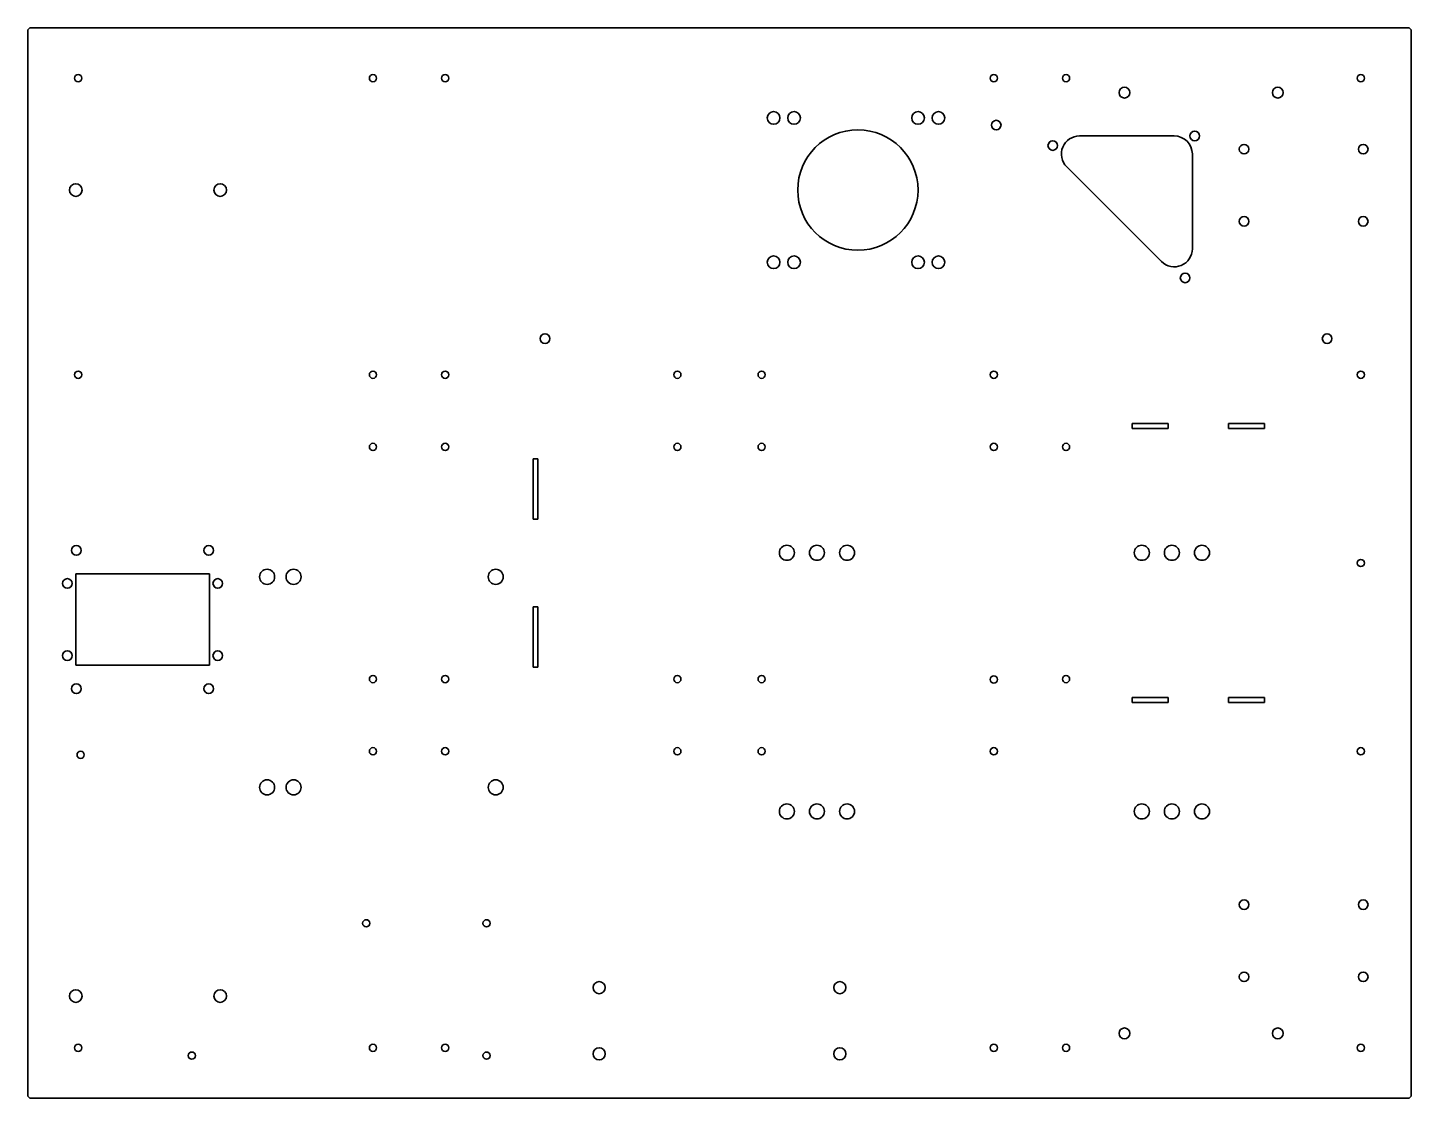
# Model space of a CAD drawing. Header units: inches. Extents: x 0 to 1150, y 0 to 890.
import ezdxf

# ---------------------------------------------------------------- set-up
doc = ezdxf.new("R2010")
doc.units = ezdxf.units.IN
doc.header["$MEASUREMENT"] = 0
doc.layers.add('SIMUMAK Visible (ISO)', color=7, linetype='Continuous', lineweight=35)

# ---------------------------------------------------------------- blocks, each defined once
blk = doc.blocks.new('GLD-SMT-04-CME03')
at = {"layer": 'SIMUMAK Visible (ISO)'}
for p, q in [((0, 3), (0, 887)), ((3, 890), (1147, 890)), ((1150, 887), (1150, 3)), ((874.2, 800), (953, 800)), ((968, 785), (968, 706.2)), ((942.4, 695.6), (863.6, 774.4)), ((918, 561), (948, 561)), ((918, 556.9), (918, 561)), ((948, 556.9), (918, 556.9)), ((948, 561), (948, 556.9)), ((998, 561), (1028, 561)), ((998, 556.9), (998, 561)), ((1028, 556.9), (998, 556.9)), ((1028, 561), (1028, 556.9)), ((420, 531.5), (424.1, 531.5)), ((420, 481.5), (420, 531.5)), ((424.1, 531.5), (424.1, 481.5)), ((424.1, 481.5), (420, 481.5)), ((40, 436), (151, 436)), ((40, 360), (40, 436)), ((151, 436), (151, 360)), ((420, 408.5), (424.1, 408.5)), ((420, 358.5), (420, 408.5)), ((424.1, 408.5), (424.1, 358.5)), ((151, 360), (40, 360)), ((424.1, 358.5), (420, 358.5)), ((918, 333.1), (948, 333.1)), ((918, 329), (918, 333.1)), ((948, 329), (918, 329)), ((948, 333.1), (948, 329)), ((998, 333.1), (1028, 333.1)), ((998, 329), (998, 333.1)), ((1028, 329), (998, 329)), ((1028, 333.1), (1028, 329)), ((1147, 0), (3, 0))]:
    blk.add_line(p, q, dxfattribs=at)
for centre, radius in [((42, 848), 3), ((287, 848), 3), ((347, 848), 3), ((803, 848), 3), ((863, 848), 3), ((1108, 848), 3), ((911.6, 836), 4.5), ((1039, 836), 4.5), ((620, 815), 5.25), ((637, 815), 5.25), ((740, 815), 5.25), ((757, 815), 5.25), ((690, 755), 50), ((805, 809), 4), ((852, 792), 4), ((970, 800), 4), ((1011, 789), 4), ((1110, 789), 4), ((40, 755), 5.25), ((160, 755), 5.25), ((1011, 729), 4), ((1110, 729), 4), ((620, 695), 5.25), ((637, 695), 5.25), ((740, 695), 5.25), ((757, 695), 5.25), ((962, 682), 4), ((430, 631.5), 4), ((1080, 631.5), 4), ((42, 601.5), 3), ((287, 601.5), 3), ((347, 601.5), 3), ((540, 601.5), 3), ((610, 601.5), 3), ((803, 601.5), 3), ((1108, 601.5), 3), ((287, 541.5), 3), ((347, 541.5), 3), ((540, 541.5), 3), ((610, 541.5), 3), ((803, 541.5), 3), ((863, 541.5), 3), ((40.5, 455.5), 4), ((150.5, 455.5), 4), ((631, 453.5), 6.25), ((656, 453.5), 6.25), ((681, 453.5), 6.25), ((926, 453.5), 6.25), ((951, 453.5), 6.25), ((976, 453.5), 6.25), ((199, 433.5), 6.25), ((221, 433.5), 6.25), ((389, 433.5), 6.25), ((1108, 445), 3), ((33, 428), 4), ((158, 428), 4), ((33, 368), 4), ((158, 368), 4), ((287, 348.5), 3), ((347, 348.5), 3), ((540, 348.5), 3), ((610, 348.5), 3), ((803, 348.2), 3), ((863, 348.5), 3), ((40.5, 340.5), 4), ((150.5, 340.5), 4), ((44, 285.5), 3), ((287, 288.5), 3), ((347, 288.5), 3), ((540, 288.5), 3), ((610, 288.5), 3), ((803, 288.5), 3), ((1108, 288.5), 3), ((199, 258.5), 6.25), ((221, 258.5), 6.25), ((389, 258.5), 6.25), ((631, 238.5), 6.25), ((656, 238.5), 6.25), ((681, 238.5), 6.25), ((926, 238.5), 6.25), ((951, 238.5), 6.25), ((976, 238.5), 6.25), ((1011, 161), 4), ((1110, 161), 4), ((281.4, 145.5), 3), ((381.4, 145.5), 3), ((1011, 101), 4), ((1110, 101), 4), ((475, 92), 5), ((675, 92), 5), ((40, 85), 5.25), ((160, 85), 5.25), ((911.6, 54), 4.5), ((1039, 54), 4.5), ((42, 42), 3), ((136.4, 35.5), 3), ((287, 42), 3), ((347, 42), 3), ((381.4, 35.5), 3), ((475, 37), 5), ((675, 37), 5), ((803, 42), 3), ((863, 42), 3), ((1108, 42), 3)]:
    blk.add_circle(centre, radius, dxfattribs=at)
at = {"layer": 'SIMUMAK Visible (ISO)', "extrusion": (0, 0, -1)}
for centre, start, end in [((-3, 887), 0, 90), ((-1147, 887), 90, 180), ((-3, 3), 270, 0), ((-1147, 3), 180, 270)]:
    blk.add_arc(centre, 3, start, end, dxfattribs=at)
at = {"layer": 'SIMUMAK Visible (ISO)'}
for centre, start, end in [((874.2, 785), 90, 225), ((953, 785), 0, 90), ((953, 706.2), 225, 0)]:
    blk.add_arc(centre, 15, start, end, dxfattribs=at)

msp = doc.modelspace()

# ---------------------------------------------------------------- block references
msp.add_blockref('GLD-SMT-04-CME03', (0, 0))

doc.saveas('drawing.dxf')
